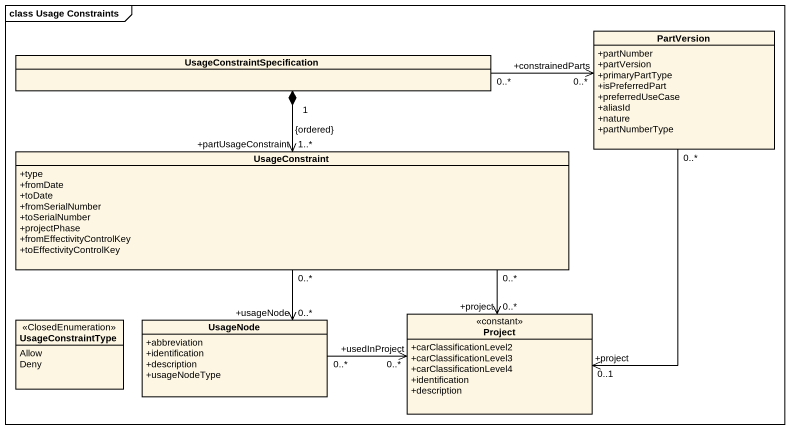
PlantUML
@startuml
mainframe class Usage Constraints
hide circle
hide empty members
skinparam classAttributeIconSize 0
class PartVersion {
  +partNumber
  +partVersion
  +primaryPartType
  +isPreferredPart
  +preferredUseCase
  +aliasId
  +nature
  +partNumberType
}
class UsageConstraintSpecification
class UsageConstraint {
  +type
  +fromDate
  +toDate
  +fromSerialNumber
  +toSerialNumber
  +projectPhase
  +fromEffectivityControlKey
  +toEffectivityControlKey
}
enum UsageConstraintType <<ClosedEnumeration>> {
  Allow
  Deny
}
class UsageNode {
  +abbreviation
  +identification
  +description
  +usageNodeType
}
class Project <<constant>> {
  +carClassificationLevel2
  +carClassificationLevel3
  +carClassificationLevel4
  +identification
  +description
}
PartVersion "0..*" --> "+project\n0..1" Project
UsageConstraintSpecification "0..*" -right-> "+constrainedParts\n0..*" PartVersion
UsageConstraintSpecification "1" *--> "+partUsageConstraint\n1..*\n{ordered}" UsageConstraint
UsageConstraint "0..*" --> "+usageNode\n0..*" UsageNode
UsageConstraint "0..*" --> "+project\n0..*" Project
UsageNode "0..*" -right-> "+usedInProject\n0..*" Project
@enduml
